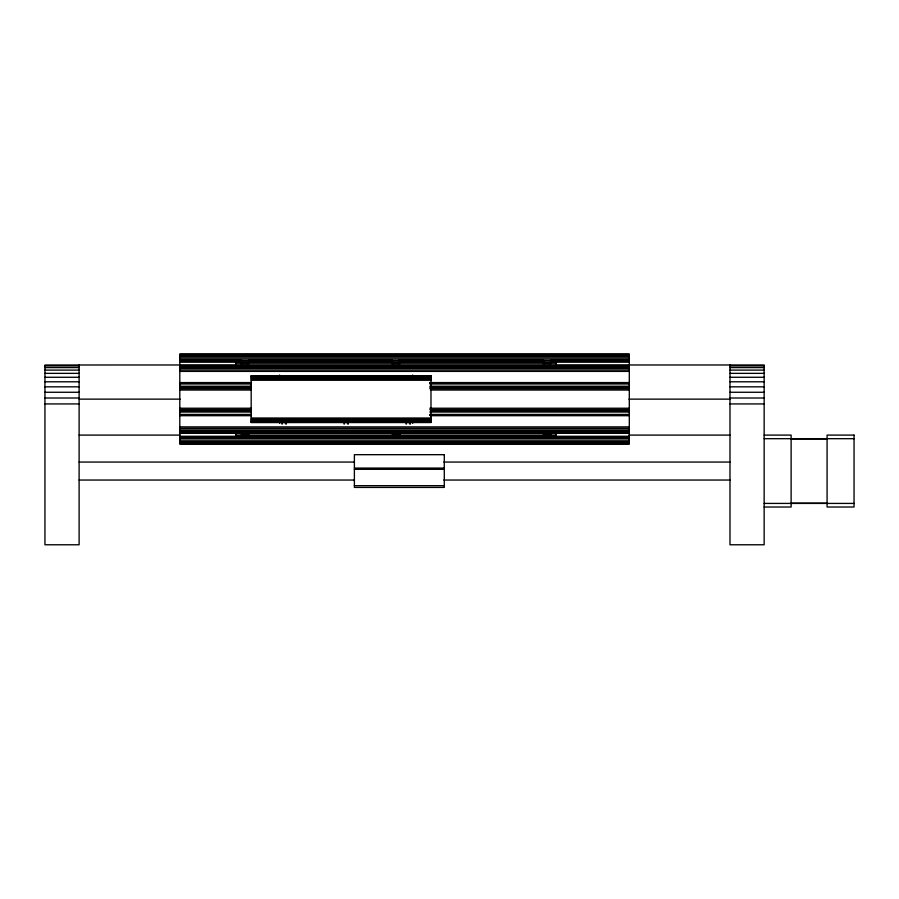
<?xml version="1.0" encoding="UTF-8"?>
<svg xmlns="http://www.w3.org/2000/svg" width="899" height="899" viewBox="0 0 899 899"><rect width="100%" height="100%" fill="white"/><g stroke="black" fill="none" stroke-linecap="round" stroke-linejoin="round"><path stroke-width="1.35" d="M282.05 423.407L281.96 424.07L282.601 423.8M344.081 423.407L343.991 424.07L344.632 423.8M406.112 423.407L406.022 424.07L406.663 423.8M247.663 364.151C252.158 363.342 239.921 363.039 241.314 364.016M398.695 364.151C403.19 363.342 390.953 363.039 392.346 364.016M242.247 434.093C237.842 434.667 249.888 435.801 248.776 433.869L249.169 434.419L247.663 434.093M549.727 364.151C554.222 363.342 541.985 363.039 543.378 364.016M393.279 434.093C388.874 434.667 400.92 435.801 399.808 433.869L400.201 434.419L398.695 434.093M544.311 434.093C539.906 434.667 551.952 435.801 550.84 433.869L551.233 434.419L549.727 434.093M240.662 362.836L248.809 362.747M391.694 362.836L399.841 362.747M542.726 362.836L550.873 362.747M248.776 435.554L241.134 435.554M399.808 435.554L392.166 435.554M550.84 435.554L543.198 435.554M179.8 354.228L629.3 354.228L629.3 444.027L179.8 444.027L179.8 354.228L629.3 354.24M179.8 354.656L629.3 354.656M179.8 355.476L629.3 355.476M179.8 356.678L629.3 356.678M179.8 358.173L629.3 358.173M179.8 359.892L629.3 359.892M179.8 360.196L241.606 360.196M248.63 360.196L391.908 360.196M398.931 360.196L543.614 360.196M550.638 360.196L629.3 360.196M179.8 360.308L241.606 360.308M248.63 360.308L391.908 360.308M398.931 360.308L543.614 360.308M550.638 360.308L629.3 360.308M179.8 360.51L241.606 360.51M248.63 360.51L391.908 360.51M398.931 360.51L543.614 360.51M550.638 360.51L629.3 360.51M179.8 360.949L629.3 360.802M179.8 361.151L241.606 361.151M248.63 361.151L391.908 361.151M398.931 361.151L543.614 361.151M550.638 361.151L629.3 361.151M179.8 361.555L241.606 361.555M248.63 361.555L391.908 361.555M398.931 361.555L543.614 361.555M550.638 361.555L629.3 361.555M179.8 361.971L241.606 361.971M248.63 361.971L391.908 361.971M398.931 361.971L543.614 361.971M550.638 361.971L629.3 361.971M235.965 363.207L556.009 363.207M180.115 364.972L44.95 365.005L44.95 544.772L79.112 544.772L79.112 364.972M628.985 364.972L764.15 364.972L764.15 544.772L729.988 544.772L729.988 364.972M179.8 365.151L629.3 365.151M179.8 365.354L629.3 365.365M44.95 365.893L79.112 365.893M179.8 365.983L629.3 365.983M729.988 365.893L764.15 365.893M179.8 366.983L629.3 366.983M44.95 367.601L79.112 367.601M729.988 367.601L764.15 367.601M179.8 368.32L629.3 368.32M179.8 369.916L629.3 369.916M44.95 370.107L79.112 370.107M729.988 370.107L764.15 370.107M179.8 371.388L629.3 371.388M44.95 373.355L79.112 373.355M729.988 373.355L764.15 373.355M251.181 375.872L430.981 375.917M251.181 376.209L430.981 376.209M251.181 376.366L430.981 376.366M251.181 377.086L430.981 377.086M44.95 377.277L79.112 377.277M729.988 377.277L764.15 377.277M251.181 378.007L430.981 378.007M251.181 379.097L430.981 379.097M251.181 380.255L430.981 380.255M44.95 381.794L79.112 381.794M729.988 381.794L764.15 381.794M179.8 382.569L251.439 382.569M429.834 382.569L629.3 382.569M179.8 383.03L251.439 383.03M429.834 383.03L629.3 383.03M179.8 383.468L251.439 383.468M429.834 383.468L629.3 383.468M179.8 383.839L251.439 383.839M429.834 383.839L629.3 383.839M179.8 386.222L251.439 386.222M429.834 386.222L629.3 386.222M44.95 386.828L79.112 386.828M729.988 386.828L764.15 386.828M179.8 387.345L251.439 387.345M429.834 387.345L629.3 387.345M179.8 388.638L251.439 388.638M429.834 388.638L629.3 388.638M179.8 390.042L251.214 390.042M430.452 390.042L629.3 390.042M44.95 392.267L79.112 392.267M729.988 392.267L764.15 392.267M44.95 398.01L79.112 398.01M729.988 398.01L764.15 398.01M79.112 399.134L180.115 399.134M628.985 399.134L729.988 399.134M44.95 403.932L79.112 403.932M729.988 403.932L764.15 403.932M179.8 408.225L251.439 408.225M429.834 408.225L629.3 408.225M179.8 409.618L251.439 409.618M429.834 409.618L629.3 409.618M179.8 410.922L251.214 410.922M430.452 410.922L629.3 410.922M179.8 412.034L251.439 412.034M429.834 412.034L629.3 412.034M179.8 414.428L251.439 414.428M429.834 414.428L629.3 414.428M179.8 414.799L251.439 414.799M429.834 414.799L629.3 414.799M179.8 415.237L251.439 415.237M429.834 415.237L629.3 415.237M179.8 415.698L251.214 415.698M430.452 415.698L629.3 415.698M251.181 418.013L430.981 418.013M251.181 419.17L430.981 419.17M251.181 420.249L430.981 420.249M251.181 421.182L430.981 421.182M251.181 421.889L430.981 421.889M251.181 422.384L430.981 422.35M179.8 426.879L629.3 426.879M179.8 428.351L629.3 428.351M179.8 429.947L629.3 429.947M179.8 431.284L629.3 431.284M179.8 432.284L629.3 432.284M242.809 432.891L179.8 432.891L629.3 432.902L549.48 432.891M247.011 432.891L394.043 432.891M398.246 432.891L545.277 432.891M179.8 433.116L629.3 433.116M79.112 435.094L180.115 435.094M235.965 435.049L556.009 435.049M628.985 435.094L729.988 435.094M764.15 435.094L791.12 435.094L791.12 507.014L764.15 507.014M179.8 436.285L241.606 436.285M248.63 436.285L391.908 436.285M398.931 436.285L543.614 436.285M550.638 436.285L629.3 436.285M179.8 436.712L241.606 436.712M248.63 436.712L391.908 436.712M398.931 436.712L543.614 436.712M550.638 436.712L629.3 436.712M179.8 437.105L241.606 437.105M248.63 437.105L391.908 437.105M398.931 437.105L543.614 437.105M550.638 437.105L629.3 437.105M179.8 437.319L629.3 437.319M179.8 438.375L629.3 438.375M764.15 438.69L854.05 438.69M791.12 438.926L827.08 438.926M179.8 440.094L629.3 440.094M179.8 441.589L629.3 441.589M179.8 442.78L629.3 442.78M179.8 443.612L629.3 443.612M79.112 462.064L354.049 462.064M443.825 462.064L729.988 462.064M354.386 468.087L444.286 468.087M354.386 469.312L444.286 469.312M79.112 480.044L354.049 480.044M443.825 480.044L729.988 480.044M354.386 485.674L444.286 485.674M791.12 503.182L827.08 503.182M764.15 503.418L854.05 503.418M409.315 423.744L410.405 424.07L410.304 423.407M347.284 423.744L348.374 424.07L348.273 423.407M285.253 423.744L286.343 424.07L286.242 423.407M556.009 365.399L556.009 362.308L235.965 362.308L235.965 365.399M556.009 432.857L556.009 435.948L235.965 435.948L235.965 432.857M412.708 375.007L412.708 375.67M412.708 422.586L412.708 423.249M279.656 375.007L279.656 375.67M279.656 422.586L279.656 423.249M392.166 362.702L391.571 362.567L392.144 362.747M543.198 362.702L542.603 362.567L543.176 362.747M240.763 362.567L240.763 362.567M430.981 375.76L251.181 375.76L251.181 422.508L430.981 422.508L430.981 375.76M854.05 435.094L827.08 435.094L827.08 507.014L854.05 507.014L854.05 435.094M249.383 435.689L248.809 435.509L249.383 435.689M400.415 435.689L399.841 435.509L400.415 435.689M551.447 435.689L550.873 435.509L551.447 435.689M444.286 454.68L354.386 454.68L354.386 487.415L444.286 487.415L444.286 454.68"/></g></svg>
